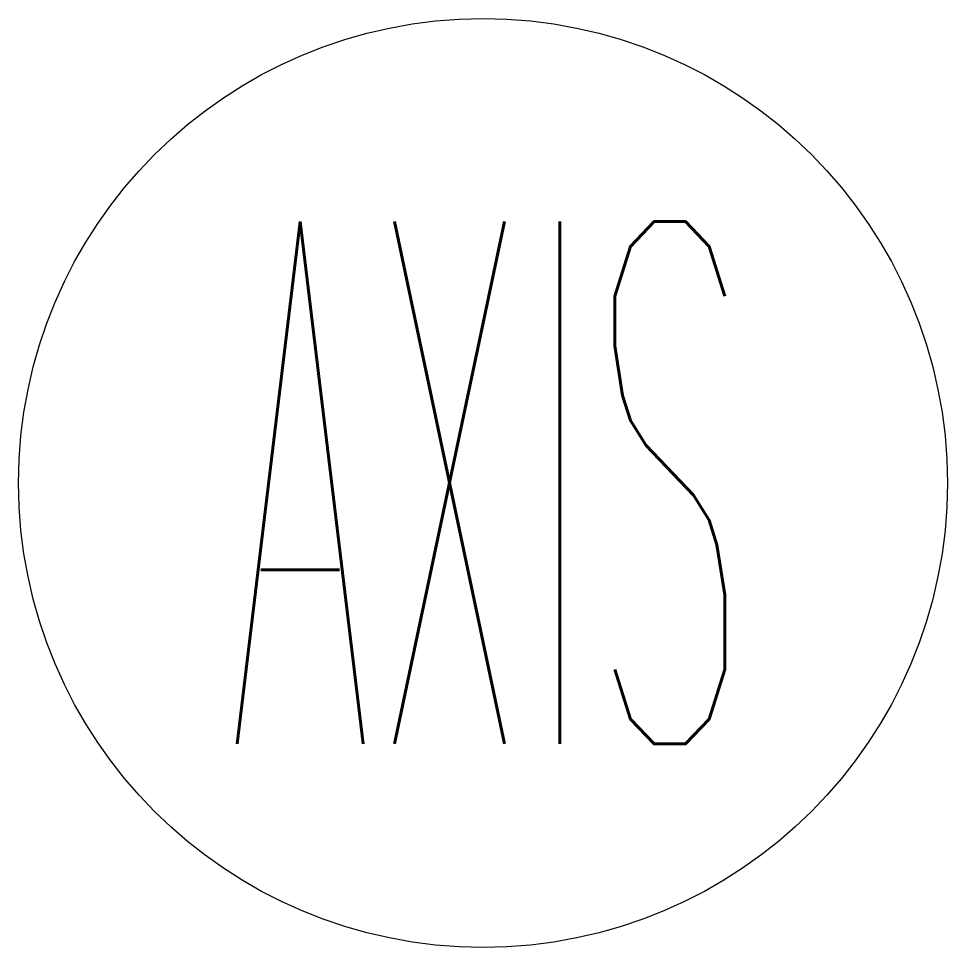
# Model space of a CAD drawing. Extents: x -4 to 4, y -4 to 4.
import ezdxf
from ezdxf.enums import TextEntityAlignment as Align

# ---------------------------------------------------------------- set-up
doc = ezdxf.new("R2010")
doc.units = 0
doc.header["$LTSCALE"] = 100
doc.header["$MEASUREMENT"] = 0
doc.layers.get('0').update_dxf_attribs({"linetype": 'CONTINUOUS'})
doc.styles.get("Standard").update_dxf_attribs({"font": 'TXT.SHX'})

msp = doc.modelspace()

# ---------------------------------------------------------------- linework, layer by layer
msp.add_circle((0, 0), 4)

# ---------------------------------------------------------------- texts
at = {"color": 7, "width": 0.298027}
msp.add_attdef('AXIS', text='A', height=4.5, dxfattribs=at).set_placement((-2.1842, -2.2478), (2.2862, -2.2478), align=Align.FIT)

doc.saveas('drawing.dxf')
